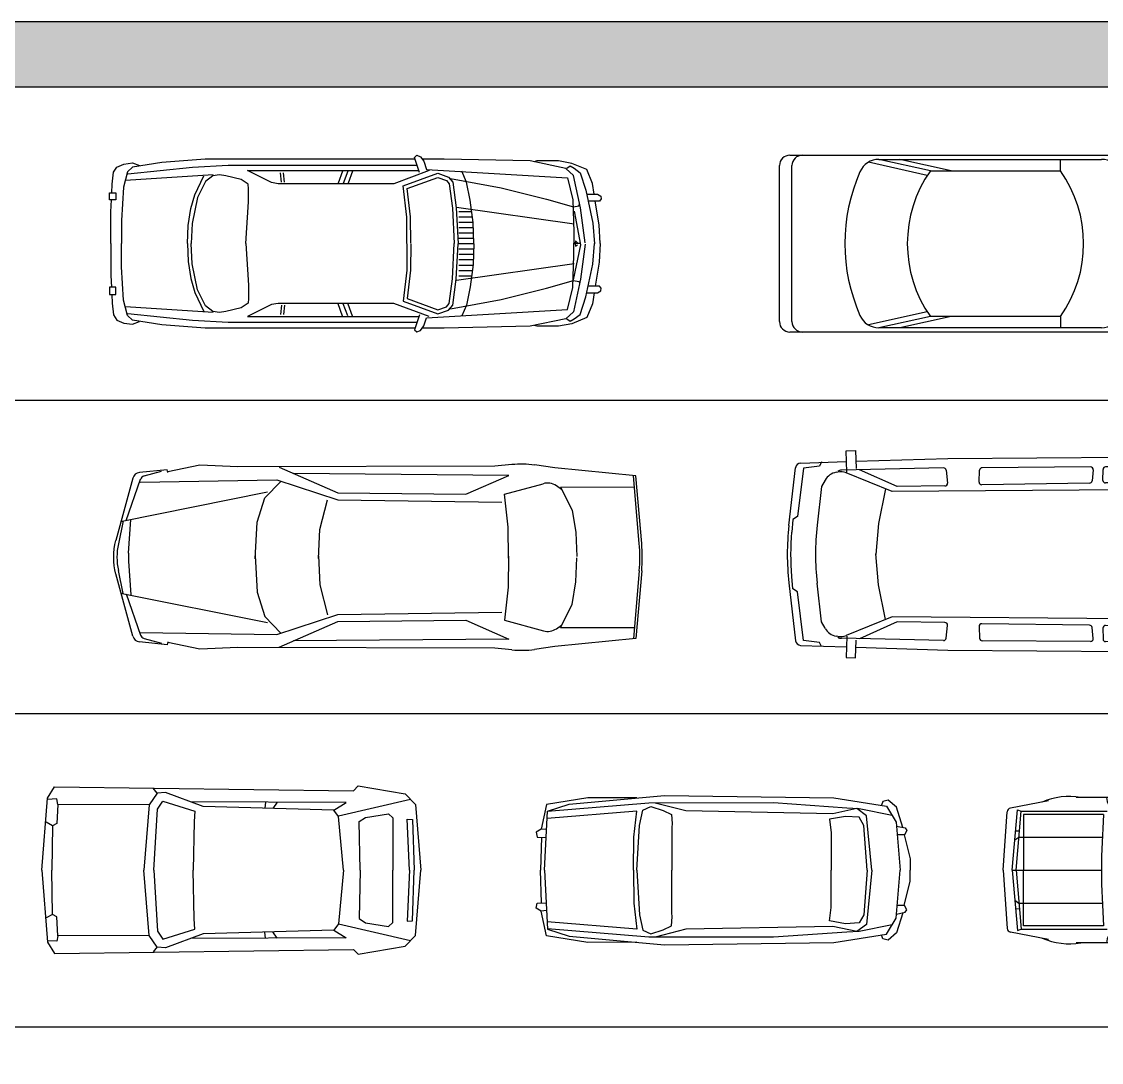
# Model space of a CAD drawing. Header units: millimetres. Extents: x 2646 to 50990, y 12226 to 40347.
# Drawn here: x 11638 to 22013, y 30341 to 40347 of the extents above; entities that cross this region are included whole.
import ezdxf

# ---------------------------------------------------------------- set-up
doc = ezdxf.new("R2010")
doc.units = ezdxf.units.MM
doc.layers.add('www.cad-blocks.net', color=7, linetype='Continuous')
doc.styles.add('ATTR', font='romans.shx', dxfattribs={"width": 0.8, "height": 1.114828})

# ---------------------------------------------------------------- blocks, each defined once
blk = doc.blocks.new('A$C49703025')
for p, q in [((2.816, 0.829), (2.838, 0.849)), ((2.838, 0.849), (2.874, 0.835)), ((2.874, 0.835), (2.905, 0.791)), ((-0.077, 0.686), (-0.044, 0.735)), ((-0.044, 0.735), (0.024, 0.765)), ((0.024, 0.765), (0.105, 0.775)), ((0.105, 0.735), (0.057, 0.691)), ((0.061, 0.671), (0.683, 0.735)), ((0.388, 0.78), (0.105, 0.735)), ((0.105, 0.775), (0.174, 0.75)), ((0.804, 0.813), (0.388, 0.78)), ((0.683, 0.735), (1.027, 0.755)), ((2.822, 0.813), (0.804, 0.813)), ((1.027, 0.755), (2.841, 0.755)), ((2.864, 0.684), (2.816, 0.829)), ((3.1, 0.813), (2.89, 0.813)), ((2.905, 0.791), (2.932, 0.714)), ((3.929, 0.795), (3.1, 0.813)), ((4.269, 0.722), (3.929, 0.795)), ((3.993, 0.795), (3.965, 0.787)), ((4.2, 0.795), (3.993, 0.795)), ((4.328, 0.77), (4.2, 0.795)), ((4.279, 0.724), (4.312, 0.747)), ((4.312, 0.747), (4.35, 0.724)), ((4.472, 0.711), (4.328, 0.77)), ((-0.089, 0.573), (-0.077, 0.686)), ((0.057, 0.691), (0.02, 0.543)), ((0.881, 0.661), (0.04, 0.607)), ((0.707, 0.469), (0.792, 0.652)), ((0.877, 0.652), (0.808, 0.597)), ((0.942, 0.661), (0.877, 0.652)), ((1.002, 0.652), (0.942, 0.661)), ((1.152, 0.617), (1.002, 0.652)), ((1.443, 0.586), (1.212, 0.702)), ((1.212, 0.702), (2.85, 0.702)), ((1.538, 0.592), (1.529, 0.68)), ((1.566, 0.592), (1.557, 0.68)), ((2.125, 0.696), (2.083, 0.58)), ((2.174, 0.695), (2.132, 0.579)), ((2.219, 0.697), (2.178, 0.581)), ((2.958, 0.702), (2.618, 0.575)), ((2.707, 0.554), (3.041, 0.676)), ((2.747, 0.529), (3.041, 0.637)), ((2.932, 0.714), (4.286, 0.632)), ((3.041, 0.676), (3.144, 0.639)), ((3.041, 0.637), (3.122, 0.608)), ((3.144, 0.639), (3.183, 0.591)), ((3.163, 0.627), (3.648, 0.536)), ((3.317, 0.591), (3.271, 0.695)), ((4.343, 0.656), (4.269, 0.722)), ((4.286, 0.632), (4.337, 0.422)), ((4.412, 0.343), (4.343, 0.656)), ((4.35, 0.724), (4.407, 0.681)), ((4.407, 0.681), (4.461, 0.513)), ((4.525, 0.578), (4.472, 0.711)), ((-0.093, 0.489), (-0.089, 0.573)), ((0.02, 0.543), (0, 0.222)), ((0.808, 0.597), (0.732, 0.444)), ((1.217, 0.573), (1.152, 0.617)), ((1.221, 0.528), (1.217, 0.573)), ((1.221, 0.4), (1.221, 0.528)), ((1.507, 0.575), (1.443, 0.586)), ((2.618, 0.575), (1.507, 0.575)), ((2.741, 0.254), (2.707, 0.554)), ((2.778, 0.256), (2.747, 0.529)), ((3.122, 0.608), (3.148, 0.576)), ((3.148, 0.576), (3.18, 0.34)), ((3.183, 0.591), (3.217, 0.343)), ((3.35, 0.417), (3.317, 0.591)), ((3.648, 0.536), (4.083, 0.427)), ((4.542, 0.474), (4.525, 0.578)), ((-0.113, 0.489), (-0.053, 0.489)), ((-0.113, 0.42), (-0.113, 0.489)), ((-0.053, 0.42), (-0.113, 0.42)), ((-0.101, 0.306), (-0.096, 0.42)), ((-0.053, 0.489), (-0.053, 0.42)), ((0.667, 0.336), (0.707, 0.469)), ((0.732, 0.444), (0.679, 0.193)), ((3.38, 0.202), (3.35, 0.417)), ((4.083, 0.427), (4.344, 0.354)), ((4.337, 0.422), (4.348, 0.111)), ((4.461, 0.513), (4.529, 0.197)), ((4.473, 0.474), (4.574, 0.474)), ((4.574, 0.474), (4.606, 0.455)), ((4.609, 0.429), (4.592, 0.408)), ((4.606, 0.455), (4.609, 0.429)), ((0.643, 0.173), (0.667, 0.336)), ((1.196, 0), (1.221, 0.4)), ((3.18, 0.34), (3.198, 0)), ((3.217, 0.343), (3.235, 0.002)), ((3.22, 0.35), (4.35, 0.19)), ((4.344, 0.354), (4.395, 0.364)), ((4.415, -0.011), (4.354, 0.313)), ((4.395, 0.364), (4.404, 0.379)), ((4.456, 0.006), (4.412, 0.343)), ((4.592, 0.408), (4.49, 0.408)), ((4.59, 0.18), (4.553, 0.408)), ((-0.101, 0), (-0.101, 0.306)), ((0, 0.222), (0, 0)), ((2.744, 0.002), (2.741, 0.254)), ((2.781, 0.003), (2.778, 0.256)), ((3.241, 0.309), (3.365, 0.309)), ((3.241, 0.257), (3.373, 0.257)), ((0.635, 0), (0.643, 0.173)), ((0.679, 0.193), (0.671, 0)), ((3.241, 0.206), (3.382, 0.206)), ((3.241, 0.154), (3.382, 0.154)), ((3.386, 0.002), (3.38, 0.202)), ((4.348, 0.111), (4.348, -0.004)), ((4.529, 0.197), (4.546, -0.002)), ((4.599, 0), (4.59, 0.18)), ((-0.101, 0), (-0.101, -0.306)), ((0, -0.222), (0, 0)), ((0.635, 0), (0.643, -0.173)), ((0.679, -0.193), (0.671, 0)), ((1.196, 0), (1.221, -0.4)), ((3.241, 0.103), (3.382, 0.103)), ((3.241, 0.051), (3.382, 0.051)), ((3.241, 0), (3.382, 0)), ((4.348, -0.111), (4.348, 0.004)), ((4.363, 0.028), (4.359, 0.005)), ((4.359, 0.005), (4.363, -0.023)), ((4.386, 0.005), (4.363, 0.028)), ((4.529, -0.197), (4.546, 0.002)), ((4.599, 0), (4.59, -0.18)), ((2.744, -0.002), (2.741, -0.254)), ((2.781, -0.003), (2.778, -0.256)), ((3.18, -0.34), (3.198, 0)), ((3.217, -0.343), (3.235, -0.002)), ((3.241, -0.051), (3.382, -0.051)), ((3.241, -0.103), (3.382, -0.103)), ((3.386, -0.002), (3.38, -0.202)), ((4.344, -0.347), (4.415, -0.011)), ((4.401, 0), (4.354, 0)), ((4.363, -0.023), (4.382, -0.011)), ((4.456, -0.006), (4.412, -0.343)), ((0.643, -0.173), (0.667, -0.336)), ((0.732, -0.444), (0.679, -0.193)), ((3.22, -0.35), (4.35, -0.19)), ((3.241, -0.154), (3.382, -0.154)), ((3.241, -0.206), (3.382, -0.206)), ((3.38, -0.202), (3.35, -0.417)), ((4.337, -0.422), (4.348, -0.111)), ((4.461, -0.513), (4.529, -0.197)), ((4.59, -0.18), (4.553, -0.408)), ((-0.101, -0.306), (-0.096, -0.42)), ((0.02, -0.543), (0, -0.222)), ((2.741, -0.254), (2.707, -0.554)), ((2.778, -0.256), (2.747, -0.529)), ((3.241, -0.257), (3.373, -0.257)), ((3.241, -0.309), (3.365, -0.309)), ((0.667, -0.336), (0.707, -0.469)), ((1.221, -0.4), (1.221, -0.528)), ((3.148, -0.576), (3.18, -0.34)), ((3.183, -0.591), (3.217, -0.343)), ((4.083, -0.427), (4.344, -0.354)), ((4.412, -0.343), (4.343, -0.656)), ((4.344, -0.354), (4.395, -0.364)), ((4.395, -0.364), (4.404, -0.379)), ((4.592, -0.408), (4.49, -0.408)), ((4.609, -0.429), (4.592, -0.408)), ((-0.053, -0.42), (-0.113, -0.42)), ((-0.113, -0.42), (-0.113, -0.489)), ((-0.113, -0.489), (-0.053, -0.489)), ((-0.093, -0.489), (-0.089, -0.573)), ((-0.053, -0.489), (-0.053, -0.42)), ((0.707, -0.469), (0.792, -0.652)), ((0.808, -0.597), (0.732, -0.444)), ((3.35, -0.417), (3.317, -0.591)), ((3.648, -0.536), (4.083, -0.427)), ((4.286, -0.632), (4.337, -0.422)), ((4.407, -0.681), (4.461, -0.513)), ((4.473, -0.474), (4.574, -0.474)), ((4.542, -0.474), (4.525, -0.578)), ((4.574, -0.474), (4.606, -0.455)), ((4.606, -0.455), (4.609, -0.429)), ((-0.089, -0.573), (-0.077, -0.686)), ((0.057, -0.691), (0.02, -0.543)), ((0.881, -0.661), (0.04, -0.607)), ((0.877, -0.652), (0.808, -0.597)), ((1.152, -0.617), (1.002, -0.652)), ((1.217, -0.573), (1.152, -0.617)), ((1.443, -0.586), (1.212, -0.702)), ((1.221, -0.528), (1.217, -0.573)), ((1.507, -0.575), (1.443, -0.586)), ((2.618, -0.575), (1.507, -0.575)), ((1.538, -0.592), (1.529, -0.68)), ((1.566, -0.592), (1.557, -0.68)), ((2.125, -0.696), (2.083, -0.58)), ((2.174, -0.695), (2.132, -0.579)), ((2.219, -0.697), (2.178, -0.581)), ((2.958, -0.702), (2.618, -0.575)), ((2.707, -0.554), (3.041, -0.676)), ((2.747, -0.529), (3.041, -0.637)), ((3.041, -0.637), (3.122, -0.608)), ((3.122, -0.608), (3.148, -0.576)), ((3.144, -0.639), (3.183, -0.591)), ((3.163, -0.627), (3.648, -0.536)), ((3.317, -0.591), (3.271, -0.695)), ((4.525, -0.578), (4.472, -0.711)), ((-0.077, -0.686), (-0.044, -0.735)), ((0.105, -0.735), (0.057, -0.691)), ((0.061, -0.671), (0.683, -0.735)), ((0.942, -0.661), (0.877, -0.652)), ((1.002, -0.652), (0.942, -0.661)), ((1.212, -0.702), (2.85, -0.702)), ((2.864, -0.684), (2.816, -0.829)), ((2.905, -0.791), (2.932, -0.714)), ((2.932, -0.714), (4.286, -0.632)), ((3.041, -0.676), (3.144, -0.639)), ((4.269, -0.722), (3.929, -0.795)), ((4.343, -0.656), (4.269, -0.722)), ((4.279, -0.724), (4.312, -0.747)), ((4.312, -0.747), (4.35, -0.724)), ((4.472, -0.711), (4.328, -0.77)), ((4.35, -0.724), (4.407, -0.681)), ((-0.044, -0.735), (0.024, -0.765)), ((0.024, -0.765), (0.105, -0.775)), ((0.388, -0.78), (0.105, -0.735)), ((0.105, -0.775), (0.174, -0.75)), ((0.804, -0.813), (0.388, -0.78)), ((0.683, -0.735), (1.027, -0.755)), ((2.822, -0.813), (0.804, -0.813)), ((1.027, -0.755), (2.841, -0.755)), ((2.816, -0.829), (2.838, -0.849)), ((2.874, -0.835), (2.905, -0.791)), ((3.1, -0.813), (2.89, -0.813)), ((3.929, -0.795), (3.1, -0.813)), ((3.993, -0.795), (3.965, -0.787)), ((4.2, -0.795), (3.993, -0.795)), ((4.328, -0.77), (4.2, -0.795)), ((2.838, -0.849), (2.874, -0.835))]:
    blk.add_line(p, q)
blk = doc.blocks.new('A$C361F10BA')
for p, q in [((-0.02, 0.85), (4.48, 0.85)), ((-0.12, -0.75), (-0.12, 0.75)), ((0, -0.75), (0, 0.75)), ((1.3, 0.655), (0.734, 0.782)), ((1.33, 0.7), (0.836, 0.81)), ((0.836, 0.81), (2.974, 0.81)), ((1.53, 0.7), (1.036, 0.81)), ((2.58, 0.7), (2.58, 0.81)), ((4.43, 0.75), (4.43, -0.75)), ((4.58, 0.75), (4.58, -0.75)), ((1.33, 0.7), (2.58, 0.7)), ((4.43, 0), (3.511, 0)), ((1.3, -0.655), (0.734, -0.782)), ((1.33, -0.7), (0.836, -0.81)), ((1.53, -0.7), (1.036, -0.81)), ((2.58, -0.7), (1.33, -0.7)), ((2.58, -0.7), (2.58, -0.81)), ((2.974, -0.81), (0.836, -0.81)), ((4.48, -0.85), (-0.02, -0.85))]:
    blk.add_line(p, q)
for centre, radius, start, end in [((-0.02, 0.75), 0.1, 90, 180), ((0.1, 0.75), 0.1, 90, 180), ((4.33, 0.75), 0.1, 0, 90), ((4.48, 0.75), 0.1, 0, 90), ((0.836, 0.61), 0.2, 90, 156.261), ((2.974, 0.61), 0.2, 23.739, 90), ((2.223, 0), 1.715, 156.261, 203.739), ((2.323, 0), 1.215, 144.8298, 215.1702), ((1.587, 0), 1.215, 324.8298, 35.1702), ((1.587, 0), 1.715, 336.261, 23.739), ((0.836, -0.61), 0.2, 203.739, 270), ((2.974, -0.61), 0.2, 270, 336.261), ((-0.02, -0.75), 0.1, 180, 270), ((0.1, -0.75), 0.1, 180, 270), ((4.33, -0.75), 0.1, 270, 0), ((4.48, -0.75), 0.1, 270, 0)]:
    blk.add_arc(centre, radius, start, end)
blk = doc.blocks.new('A$C35F8349B')
for p, q in [((-1.455, 0.854), (-1.719, 0.827)), ((-1.676, 0.794), (-1.509, 0.84)), ((-1.448, 0.826), (-1.455, 0.854)), ((-1.14, 0.897), (-1.447, 0.833)), ((-0.774, 0.881), (-1.14, 0.897)), ((1.693, 0.888), (-0.774, 0.881)), ((-0.378, 0.878), (0.187, 0.631)), ((1.858, 0.904), (1.693, 0.888)), ((2.271, 0.872), (2.076, 0.9)), ((3.049, 0.795), (2.271, 0.872)), ((-1.785, 0.772), (-1.949, 0.174)), ((-1.848, 0.366), (-1.71, 0.762)), ((-1.713, 0.736), (-0.402, 0.757)), ((-0.516, 0.584), (-0.362, 0.742)), ((-0.402, 0.757), (0.184, 0.564)), ((1.829, 0.8), (-0.241, 0.818)), ((1.414, 0.619), (1.829, 0.8)), ((3.081, 0.144), (3.025, 0.794)), ((3.105, 0.144), (3.049, 0.795)), ((-1.902, 0.357), (-0.489, 0.642)), ((0.187, 0.631), (1.414, 0.619)), ((1.788, 0.618), (2.157, 0.72)), ((2.16, 0.721), (2.16, 0.721)), ((2.286, 0.701), (2.336, 0.667)), ((2.326, 0.687), (3.03, 0.69)), ((2.326, 0.687), (2.436, 0.467)), ((-0.589, 0.35), (-0.516, 0.584)), ((0.011, 0.279), (0.087, 0.566)), ((0.184, 0.564), (1.76, 0.542)), ((1.822, 0.303), (1.788, 0.618)), ((2.436, 0.467), (2.473, 0.252)), ((-1.876, 0.362), (-1.923, 0.141)), ((-1.825, 0.051), (-1.805, 0.376)), ((-0.608, -0.003), (-0.589, 0.35)), ((0, 0), (0.011, 0.279)), ((1.826, 0.003), (1.822, 0.303)), ((2.473, 0.252), (2.482, 0.02)), ((-0.608, 0.029), (-0.589, -0.324)), ((0, 0.026), (0.011, -0.253)), ((1.826, 0.023), (1.822, -0.276)), ((2.473, -0.225), (2.482, 0.006)), ((-1.825, -0.024), (-1.805, -0.35)), ((-1.785, -0.745), (-1.949, -0.148)), ((-1.876, -0.336), (-1.923, -0.115)), ((3.081, -0.118), (3.025, -0.767)), ((3.105, -0.118), (3.049, -0.769)), ((0.011, -0.253), (0.087, -0.54)), ((1.822, -0.276), (1.788, -0.592)), ((2.436, -0.441), (2.473, -0.225)), ((-1.902, -0.331), (-0.489, -0.616)), ((-1.848, -0.339), (-1.71, -0.735)), ((-0.589, -0.324), (-0.516, -0.558)), ((0.184, -0.538), (1.76, -0.516)), ((2.326, -0.661), (2.436, -0.441)), ((-0.516, -0.558), (-0.362, -0.716)), ((-0.402, -0.731), (0.184, -0.538)), ((-0.378, -0.851), (0.187, -0.605)), ((0.187, -0.605), (1.414, -0.593)), ((1.414, -0.593), (1.829, -0.774)), ((1.788, -0.592), (2.16, -0.695)), ((-1.713, -0.71), (-0.402, -0.731)), ((2.286, -0.675), (2.336, -0.641)), ((2.326, -0.661), (3.03, -0.664)), ((-1.455, -0.828), (-1.719, -0.801)), ((-1.676, -0.768), (-1.509, -0.814)), ((-1.448, -0.8), (-1.455, -0.828)), ((-1.14, -0.87), (-1.447, -0.807)), ((1.829, -0.774), (-0.241, -0.791)), ((3.049, -0.769), (2.271, -0.846)), ((-0.774, -0.855), (-1.14, -0.87)), ((1.693, -0.862), (-0.774, -0.855)), ((1.858, -0.878), (1.693, -0.862)), ((2.271, -0.846), (2.076, -0.873))]:
    blk.add_line(p, q)
for centre, radius, start, end in [((1.947, -0.006), 0.914, 81.9284, 95.6257), ((-1.712, 0.752), 0.0762, 95.8102, 164.6615), ((-1.663, 0.745), 0.0508, 105.4862, 160.7894), ((2.201, 0.574), 0.152, 56.264, 106.8198), ((-1.361, 0.013), 0.61, 164.6615, 195.3385), ((-1.327, 0.013), 0.61, 167.9052, 192.0948), ((1.563, 0.013), 1.524, 355.0592, 4.9408), ((1.587, 0.013), 1.524, 355.0592, 4.9408), ((-1.216, 0.013), 0.61, 176.4735, 183.5265), ((2.201, -0.548), 0.152, 254.4694, 303.7359), ((-1.712, -0.725), 0.0762, 195.3385, 264.1898), ((-1.663, -0.719), 0.0508, 199.2106, 254.5138), ((1.947, 0.032), 0.914, 264.3743, 278.0716)]:
    blk.add_arc(centre, radius, start, end)
blk = doc.blocks.new('A$C4BBF0185')
for p, q in [((-0.286, 0.99), (-0.197, 0.993)), ((-0.279, 0.784), (-0.286, 0.99)), ((-0.197, 0.993), (-0.188, 0.821)), ((0.692, 0.917), (3.193, 0.936)), ((3.193, 0.936), (3.615, 0.886)), ((-0.723, 0.872), (-0.282, 0.886)), ((-0.543, 0.844), (-0.694, 0.824)), ((-0.523, 0.883), (-0.543, 0.844)), ((-0.191, 0.889), (0.692, 0.917)), ((2.063, 0.835), (1.021, 0.828)), ((3.306, 0.842), (2.208, 0.836)), ((3.306, 0.842), (3.069, 0.696)), ((3.608, 0.882), (3.208, 0.622)), ((3.615, 0.886), (3.649, 0.002)), ((3.648, 0.867), (3.617, 0.872)), ((3.648, 0.867), (3.663, 0.718)), ((-0.836, 0.272), (-0.771, 0.828)), ((-0.694, 0.824), (-0.752, 0.357)), ((-0.366, 0.786), (-0.381, 0.783)), ((0.65, 0.826), (-0.33, 0.804)), ((0.155, 0.599), (-0.284, 0.777)), ((0.203, 0.647), (-0.157, 0.808)), ((0.675, 0.804), (0.688, 0.68)), ((0.992, 0.69), (0.996, 0.805)), ((2.088, 0.807), (2.078, 0.701)), ((2.182, 0.706), (2.183, 0.811)), ((-0.521, 0.646), (-0.564, 0.274)), ((-0.486, 0.708), (-0.521, 0.646)), ((0.091, 0.626), (0.026, 0.291)), ((0.663, 0.652), (0.203, 0.647)), ((2.054, 0.679), (1.017, 0.664)), ((3.056, 0.693), (2.207, 0.681)), ((3.287, 0.584), (3.556, 0.708)), ((3.556, 0.708), (3.57, -0.001)), ((3.663, 0.718), (3.622, 0.709)), ((3.208, 0.622), (0.155, 0.599)), ((3.304, 0.004), (3.273, 0.56)), ((-0.798, 0.33), (-0.809, 0.209)), ((-0.752, 0.357), (-0.798, 0.33)), ((0.026, 0.291), (0, -0.008)), ((0.026, -0.298), (0, 0)), ((3.304, -0.012), (3.273, -0.568)), ((3.556, -0.716), (3.57, -0.007)), ((3.615, -0.894), (3.649, -0.01)), ((-0.836, -0.28), (-0.771, -0.836)), ((-0.798, -0.338), (-0.809, -0.217)), ((-0.521, -0.654), (-0.564, -0.282)), ((0.091, -0.633), (0.026, -0.298)), ((-0.752, -0.365), (-0.798, -0.338)), ((-0.694, -0.832), (-0.752, -0.365)), ((0.155, -0.607), (-0.284, -0.785)), ((3.208, -0.63), (0.155, -0.607)), ((3.287, -0.592), (3.556, -0.716)), ((-0.486, -0.716), (-0.521, -0.654)), ((0.203, -0.655), (-0.157, -0.816)), ((0.663, -0.66), (0.203, -0.655)), ((0.675, -0.812), (0.688, -0.688)), ((0.992, -0.698), (0.996, -0.813)), ((2.054, -0.686), (1.017, -0.672)), ((2.088, -0.815), (2.078, -0.709)), ((2.182, -0.714), (2.183, -0.819)), ((3.056, -0.701), (2.207, -0.689)), ((3.306, -0.85), (3.069, -0.704)), ((3.608, -0.89), (3.208, -0.63)), ((3.663, -0.726), (3.622, -0.717)), ((3.648, -0.875), (3.663, -0.726)), ((-0.366, -0.794), (-0.381, -0.791)), ((0.65, -0.834), (-0.33, -0.811)), ((-0.279, -0.792), (-0.286, -0.998)), ((-0.197, -1.001), (-0.188, -0.829)), ((-0.723, -0.88), (-0.282, -0.894)), ((-0.543, -0.852), (-0.694, -0.832)), ((-0.523, -0.891), (-0.543, -0.852)), ((-0.191, -0.897), (0.692, -0.925)), ((0.692, -0.925), (3.193, -0.944)), ((2.063, -0.843), (1.021, -0.836)), ((3.306, -0.85), (2.208, -0.844)), ((3.193, -0.944), (3.615, -0.894)), ((3.648, -0.875), (3.617, -0.88)), ((-0.286, -0.998), (-0.197, -1.001))]:
    blk.add_line(p, q)
for centre, radius, start, end in [((-0.722, 0.822), 0.05, 91.8164, 173.4043), ((2.063, 0.81), 0.025, 354.6952, 90.3434), ((2.208, 0.811), 0.025, 90.3434, 179.4021), ((-0.355, 0.636), 0.15, 99.8923, 151.0161), ((-0.34, 0.638), 0.15, 67.9422, 99.8923), ((-0.329, 0.729), 0.075, 91.328, 118.506), ((0.65, 0.801), 0.025, 6.0612, 90.3434), ((1.021, 0.803), 0.025, 90.3434, 177.5285), ((0.663, 0.677), 0.025, 270.6505, 6.0612), ((1.017, 0.689), 0.025, 177.5285, 270.8029), ((2.053, 0.704), 0.025, 270.8029, 354.6952), ((2.207, 0.706), 0.025, 179.4021, 270.8029), ((3.056, 0.718), 0.025, 270.8029, 301.6421), ((3.298, 0.562), 0.025, 114.8035, 183.2131), ((1.549, -0.004), 2.4, 173.4043, 186.5957), ((1.581, -0.004), 2.4, 174.9171, 185.0829), ((1.82, -0.004), 2.4, 173.3562, 186.6438), ((3.154, -0.004), 0.15, 356.7869, 3.2131), ((3.499, -0.004), 0.15, 357.7943, 2.2057), ((3.42, -0.004), 0.15, 358.8622, 1.1378), ((3.298, -0.57), 0.025, 176.7869, 245.1965), ((-0.355, -0.644), 0.15, 208.9839, 260.1077), ((0.663, -0.685), 0.025, 353.9388, 89.3495), ((1.017, -0.697), 0.025, 89.1971, 182.4715), ((2.053, -0.711), 0.025, 5.3048, 89.1971), ((2.207, -0.714), 0.025, 89.1971, 180.5979), ((3.056, -0.726), 0.025, 58.3579, 89.1971), ((-0.34, -0.646), 0.15, 260.1077, 292.0578), ((-0.329, -0.737), 0.075, 241.494, 268.672), ((0.65, -0.809), 0.025, 269.6566, 353.9388), ((1.021, -0.811), 0.025, 182.4715, 269.6566), ((2.063, -0.818), 0.025, 269.6566, 5.3048), ((2.208, -0.819), 0.025, 180.5979, 269.6566), ((-0.722, -0.83), 0.05, 186.5957, 268.1836)]:
    blk.add_arc(centre, radius, start, end)
blk = doc.blocks.new('A$C74A5122C')
for p, q in [((-1.399, 0.692), (-1.332, 0.8)), ((-1.332, 0.8), (1.539, 0.762)), ((-0.347, 0.74), (-0.424, 0.628)), ((-0.348, 0.739), (-0.385, 0.787)), ((-0.266, 0.746), (-0.347, 0.74)), ((0.096, 0.612), (-0.266, 0.746)), ((1.539, 0.762), (1.584, 0.809)), ((1.584, 0.809), (2.035, 0.732)), ((2.035, 0.732), (2.137, 0.63)), ((-1.455, 0), (-1.399, 0.692)), ((-1.312, 0.684), (-1.4, 0.68)), ((-1.301, 0.631), (-1.312, 0.684)), ((-1.301, 0.631), (-1.312, 0.448)), ((-0.424, 0.628), (-1.301, 0.631)), ((-0.424, 0.628), (-0.473, 0)), ((-0.343, 0.587), (-0.292, 0.663)), ((-0.292, 0.663), (0.014, 0.567)), ((1.468, 0.65), (-0.027, 0.657)), ((0.693, 0.654), (0.687, 0.596)), ((0.805, 0.653), (0.764, 0.594)), ((1.35, 0.578), (1.468, 0.65)), ((2.088, 0.679), (1.395, 0.52)), ((2.137, 0.63), (2.187, 0)), ((-0.378, 0), (-0.343, 0.587)), ((0.014, 0.567), (0.01, 0.469)), ((1.35, 0.578), (0.096, 0.612)), ((1.397, 0.517), (1.35, 0.578)), ((1.656, 0.507), (1.876, 0.542)), ((1.876, 0.542), (1.917, 0.502)), ((-1.352, 0.427), (-1.414, 0.46)), ((-1.352, 0.427), (-1.36, 0)), ((-1.312, 0.448), (-1.352, 0.427)), ((0.01, 0.469), (0, 0)), ((1.443, 0), (1.397, 0.517)), ((1.595, 0.466), (1.656, 0.507)), ((1.605, 0), (1.595, 0.466)), ((1.917, 0.502), (1.917, 0)), ((2.077, 0), (2.055, 0.491)), ((2.055, 0.491), (2.106, 0.487)), ((2.106, 0.487), (2.124, 0)), ((-1.455, 0), (-1.399, -0.692)), ((-1.352, -0.427), (-1.36, 0)), ((-0.424, -0.628), (-0.473, 0)), ((-0.378, 0), (-0.343, -0.587)), ((0.01, -0.469), (0, 0)), ((1.443, 0), (1.397, -0.517)), ((1.605, 0), (1.595, -0.466)), ((1.917, -0.502), (1.917, 0)), ((2.077, 0), (2.055, -0.491)), ((2.106, -0.487), (2.124, 0)), ((2.137, -0.63), (2.187, 0)), ((-1.352, -0.427), (-1.414, -0.46)), ((-1.312, -0.448), (-1.352, -0.427)), ((-1.301, -0.631), (-1.312, -0.448)), ((0.014, -0.567), (0.01, -0.469)), ((1.397, -0.517), (1.35, -0.578)), ((1.595, -0.466), (1.656, -0.507)), ((1.656, -0.507), (1.876, -0.542)), ((1.876, -0.542), (1.917, -0.502)), ((2.055, -0.491), (2.106, -0.487)), ((-0.343, -0.587), (-0.292, -0.663)), ((-0.292, -0.663), (0.014, -0.567)), ((0.096, -0.612), (-0.266, -0.746)), ((1.35, -0.578), (0.096, -0.612)), ((0.693, -0.654), (0.687, -0.596)), ((0.805, -0.653), (0.764, -0.594)), ((1.35, -0.578), (1.468, -0.65)), ((2.088, -0.679), (1.395, -0.52)), ((-1.312, -0.684), (-1.4, -0.68)), ((-1.399, -0.692), (-1.332, -0.8)), ((-1.301, -0.631), (-1.312, -0.684)), ((-0.424, -0.628), (-1.301, -0.631)), ((-0.347, -0.74), (-0.424, -0.628)), ((1.468, -0.65), (-0.027, -0.657)), ((2.035, -0.732), (2.137, -0.63)), ((-1.332, -0.8), (1.539, -0.762)), ((-0.348, -0.739), (-0.385, -0.787)), ((-0.266, -0.746), (-0.347, -0.74)), ((1.539, -0.762), (1.584, -0.809)), ((1.584, -0.809), (2.035, -0.732))]:
    blk.add_line(p, q)
blk = doc.blocks.new('A$C2C7649F3')
for p, q in [((-1.204, 0.631), (-1.256, 0.394)), ((-0.807, 0.696), (-1.204, 0.631)), ((-0.222, 0.644), (-1.194, 0.564)), ((-1.194, 0.567), (-0.987, 0.634)), ((-0.987, 0.634), (-0.069, 0.719)), ((-0.336, 0.694), (-0.807, 0.696)), ((0.976, 0.646), (-0.222, 0.644)), ((0.135, 0.569), (-0.159, 0.644)), ((-0.069, 0.719), (1.557, 0.696)), ((1.681, 0.597), (0.976, 0.646)), ((1.557, 0.696), (2.063, 0.616)), ((2.027, 0.659), (2.015, 0.623)), ((2.08, 0.672), (2.027, 0.659)), ((2.16, 0.604), (2.08, 0.672)), ((-1.222, 0), (-1.194, 0.567)), ((-0.337, 0.567), (-1.197, 0.496)), ((-0.364, 0.317), (-0.337, 0.567)), ((-0.311, 0.43), (-0.278, 0.578)), ((-0.278, 0.578), (-0.202, 0.611)), ((-0.202, 0.611), (-0.084, 0.573)), ((-0.084, 0.573), (-0.003, 0.535)), ((-0.003, 0.535), (0.005, 0.449)), ((1.547, 0.541), (0.135, 0.569)), ((1.779, 0.591), (1.547, 0.541)), ((1.8, 0.589), (1.681, 0.597)), ((1.872, 0.523), (1.779, 0.591)), ((2.118, 0.525), (1.8, 0.589)), ((1.922, 0), (1.872, 0.523)), ((2.063, 0.616), (2.157, 0.461)), ((2.219, 0.41), (2.16, 0.604)), ((-0.335, 0), (-0.311, 0.43)), ((0.005, 0.449), (0, 0.41)), ((1.668, 0.515), (1.515, 0.489)), ((1.515, 0.489), (1.533, 0.359)), ((1.8, 0.508), (1.668, 0.515)), ((1.844, 0.429), (1.8, 0.508)), ((1.876, 0), (1.844, 0.429)), ((2.157, 0.461), (2.195, 0)), ((2.16, 0.423), (2.244, 0.405)), ((-1.256, 0.394), (-1.302, 0.365)), ((-1.302, 0.365), (-1.292, 0.317)), ((-1.292, 0.317), (-1.206, 0.315)), ((-1.251, 0.316), (-1.26, 0)), ((-1.203, 0.389), (-1.256, 0.394)), ((-0.368, 0), (-0.364, 0.317)), ((0, 0.41), (0, 0)), ((1.533, 0.359), (1.533, 0)), ((2.237, 0.339), (2.167, 0.34)), ((2.234, 0.339), (2.291, 0.107)), ((2.26, 0.382), (2.237, 0.339)), ((2.244, 0.405), (2.26, 0.382)), ((2.291, 0.107), (2.291, 0)), ((-1.251, -0.316), (-1.26, 0)), ((-1.222, 0), (-1.194, -0.567)), ((-0.368, 0), (-0.364, -0.317)), ((-0.335, 0), (-0.311, -0.43)), ((0, -0.41), (0, 0)), ((1.533, -0.359), (1.533, 0)), ((1.876, 0), (1.844, -0.429)), ((1.922, 0), (1.872, -0.523)), ((2.157, -0.461), (2.195, 0)), ((2.291, -0.107), (2.291, 0)), ((2.234, -0.339), (2.291, -0.107)), ((-1.302, -0.365), (-1.292, -0.317)), ((-1.256, -0.394), (-1.302, -0.365)), ((-1.292, -0.317), (-1.206, -0.315)), ((-1.203, -0.389), (-1.256, -0.394)), ((-1.204, -0.631), (-1.256, -0.394)), ((-0.364, -0.317), (-0.337, -0.567)), ((0.005, -0.449), (0, -0.41)), ((1.515, -0.489), (1.533, -0.359)), ((2.16, -0.423), (2.244, -0.405)), ((2.219, -0.41), (2.16, -0.604)), ((2.237, -0.339), (2.167, -0.34)), ((2.26, -0.382), (2.237, -0.339)), ((2.244, -0.405), (2.26, -0.382)), ((-0.337, -0.567), (-1.197, -0.496)), ((-0.311, -0.43), (-0.278, -0.578)), ((-0.003, -0.535), (0.005, -0.449)), ((1.668, -0.515), (1.515, -0.489)), ((1.8, -0.508), (1.668, -0.515)), ((1.844, -0.429), (1.8, -0.508)), ((2.063, -0.616), (2.157, -0.461)), ((-0.222, -0.644), (-1.194, -0.564)), ((-1.194, -0.567), (-0.987, -0.634)), ((-0.278, -0.578), (-0.202, -0.611)), ((-0.202, -0.611), (-0.084, -0.573)), ((0.135, -0.569), (-0.159, -0.644)), ((-0.084, -0.573), (-0.003, -0.535)), ((1.547, -0.541), (0.135, -0.569)), ((1.681, -0.597), (0.976, -0.646)), ((1.779, -0.591), (1.547, -0.541)), ((1.557, -0.696), (2.063, -0.616)), ((1.8, -0.589), (1.681, -0.597)), ((1.872, -0.523), (1.779, -0.591)), ((2.118, -0.525), (1.8, -0.589)), ((2.16, -0.604), (2.08, -0.672)), ((-0.807, -0.696), (-1.204, -0.631)), ((-0.987, -0.634), (-0.069, -0.719)), ((-0.336, -0.694), (-0.807, -0.696)), ((0.976, -0.646), (-0.222, -0.644)), ((-0.069, -0.719), (1.557, -0.696)), ((2.027, -0.659), (2.015, -0.623)), ((2.08, -0.672), (2.027, -0.659))]:
    blk.add_line(p, q)
blk = doc.blocks.new('A$C47833FDF')
at = {"linetype": 'Continuous'}
for p, q in [((-0.974, 0.666), (-1.34, 0.595)), ((1.088, 0.699), (-0.706, 0.699)), ((0.583, 0.607), (0.585, 0.699)), ((1.185, 0.633), (1.003, 0.517)), ((1.821, 0.649), (1.264, 0.566)), ((1.388, 0.701), (1.893, 0.687)), ((-1.408, 0), (-1.371, 0.56)), ((-1.321, 0), (-1.271, 0.581)), ((-1.284, 0), (-1.235, 0.566)), ((-1.271, 0.581), (-1.235, 0.566)), ((-1.235, 0.566), (-0.409, 0.566)), ((-0.444, 0.535), (-1.215, 0.535)), ((-1.215, 0.535), (-1.215, 0)), ((0.014, 0.447), (-0.342, 0.537)), ((-0.296, 0.554), (-0.34, 0.575)), ((0.013, 0.479), (-0.277, 0.556)), ((0.596, 0.5), (0.537, 0.605)), ((0.627, 0.501), (0.568, 0.606)), ((0.659, 0.502), (0.6, 0.608)), ((0.69, 0.503), (0.631, 0.609)), ((0.722, 0.505), (0.662, 0.611)), ((1.264, 0.566), (0.985, 0.483)), ((1.274, 0.526), (1.021, 0.46)), ((0.995, 0.515), (0.013, 0.479)), ((0.981, 0.482), (0.014, 0.447)), ((-1.296, 0.29), (-1.257, 0.318)), ((-1.252, 0.373), (-1.289, 0.376)), ((-1.257, 0.318), (-0.457, 0.318)), ((-1.408, 0), (-1.371, -0.56)), ((-1.321, 0), (-1.271, -0.581)), ((-1.321, 0), (-1.284, 0)), ((-1.284, 0), (-0.464, 0)), ((-1.284, 0), (-1.235, -0.566)), ((-1.215, -0.535), (-1.215, 0)), ((-1.296, -0.29), (-1.257, -0.318)), ((-1.252, -0.373), (-1.289, -0.376)), ((-1.257, -0.318), (-0.457, -0.318)), ((0.014, -0.447), (-0.342, -0.537)), ((0.013, -0.479), (-0.277, -0.556)), ((0.995, -0.515), (0.013, -0.479)), ((0.981, -0.482), (0.014, -0.447)), ((0.596, -0.5), (0.537, -0.605)), ((0.627, -0.501), (0.568, -0.606)), ((0.659, -0.502), (0.6, -0.608)), ((0.69, -0.503), (0.631, -0.609)), ((0.722, -0.505), (0.662, -0.611)), ((1.264, -0.566), (0.985, -0.483)), ((1.185, -0.633), (1.003, -0.517)), ((1.274, -0.526), (1.021, -0.46)), ((-0.974, -0.666), (-1.34, -0.595)), ((-1.271, -0.581), (-1.235, -0.566)), ((-1.235, -0.566), (-0.409, -0.566)), ((-0.444, -0.535), (-1.215, -0.535)), ((-0.296, -0.554), (-0.34, -0.575)), ((0.583, -0.607), (0.585, -0.699)), ((1.821, -0.649), (1.264, -0.566)), ((1.088, -0.699), (-0.706, -0.699)), ((1.388, -0.701), (1.893, -0.687))]:
    blk.add_line(p, q, dxfattribs=at)
for centre, radius, start, end in [((1.223, 0.12), 0.619, 69.1617, 110.8076), ((-0.771, 0.029), 0.679, 80.7862, 112.9245), ((-0.28, 0.697), 0.135, 178.9666, 244.0597), ((2.715, -42.387), 43.047, 91.2008, 94.0118), ((1.814, 0.63), 0.0202, 6.7341, 91.2008), ((-3.523, 0), 5.394, 360, 6.7341), ((1.893, 0.667), 0.0202, 6.6497, 88.4331), ((-3.825, 0), 5.777, 360, 6.6497), ((-1.333, 0.558), 0.0383, 100.6861, 176.2189), ((6.613, 0), 7.077, 175.6629, 180), ((8.888, 0), 9.245, 176.6699, 180), ((-2.171, 0), 3.485, 360, 8.6857), ((6.919, 0), 6.919, 176.2943, 180), ((0.981, 0.498), 0.0156, 272.0869, 286.6501), ((0.995, 0.53), 0.0156, 272.0869, 302.4819), ((1.025, 0.445), 0.0156, 104.6125, 186.1759), ((-3.09, 0), 4.124, 360, 6.1759), ((6.613, 0), 7.077, 180, 184.3371), ((8.888, 0), 9.245, 180, 183.3301), ((6.919, 0), 6.919, 180, 183.7057), ((-3.09, 0), 4.124, 353.8241, 360), ((-2.171, 0), 3.485, 351.3143, 360), ((-3.523, 0), 5.394, 353.2659, 360), ((-3.825, 0), 5.777, 353.3503, 360), ((0.981, -0.498), 0.0156, 73.3499, 87.9131), ((0.995, -0.53), 0.0156, 57.5181, 87.9131), ((1.025, -0.445), 0.0156, 173.8241, 255.3875), ((-1.333, -0.558), 0.0383, 183.7811, 259.3139), ((-0.28, -0.697), 0.135, 115.9403, 181.0334), ((2.715, 42.387), 43.047, 265.9882, 268.7992), ((-0.771, -0.029), 0.679, 247.0755, 279.2138), ((1.223, -0.12), 0.619, 249.1924, 290.8384), ((1.814, -0.63), 0.0202, 268.7992, 353.2659), ((1.893, -0.667), 0.0202, 271.5669, 353.3503)]:
    blk.add_arc(centre, radius, start, end, dxfattribs=at)
at = {"style": 'ATTR', "width": 0.8, "flags": 9}
blk.add_attdef('ESTCODE', (-1.408, 0), '', height=0.000713, rotation=180, dxfattribs=at)
blk = doc.blocks.new('FORMAT')
at = {"layer": 'www.cad-blocks.net', "true_color": 0x546d8e}
h = blk.add_hatch(color=155, dxfattribs=at)
h.set_gradient(color1=(68, 68, 68), color2=(84, 109, 142), tint=1)
h.paths.add_polyline_path([(4883, 40347), (4883, 39719), (50990, 39719), (50990, 40347)])
at = {"layer": 'www.cad-blocks.net', "color": 155, "true_color": 0x546d8e}
for p, q in [((4883, 40347), (50990, 40347)), ((4883, 39719), (50990, 39719)), ((4883, 39719), (50990, 39719)), ((5773, 36707), (50990, 36707)), ((5773, 33695), (50990, 33695)), ((5773, 30684), (50990, 30684))]:
    blk.add_line(p, q, dxfattribs=at)
blk.add_lwpolyline([(50990, 12614), (5773, 12614), (5773, 39719), (50990, 39719)], close=True, dxfattribs=at)

msp = doc.modelspace()

# ---------------------------------------------------------------- block references
at = {"xscale": 1000, "yscale": 1000, "zscale": 1000}
for name, p in [('A$C49703025', (12597, 38213)), ('A$C361F10BA', (19040, 38213)), ('A$C4BBF0185', (19846, 35231)), ('A$C35F8349B', (14491, 35185)), ('A$C74A5122C', (13287, 32190)), ('A$C2C7649F3', (17885, 32190)), ('A$C47833FDF', (22478, 32190))]:
    msp.add_blockref(name, p, dxfattribs=at)
at = {"layer": 'www.cad-blocks.net'}
msp.add_blockref('FORMAT', (0, 0), dxfattribs=at)

doc.saveas('drawing.dxf')
